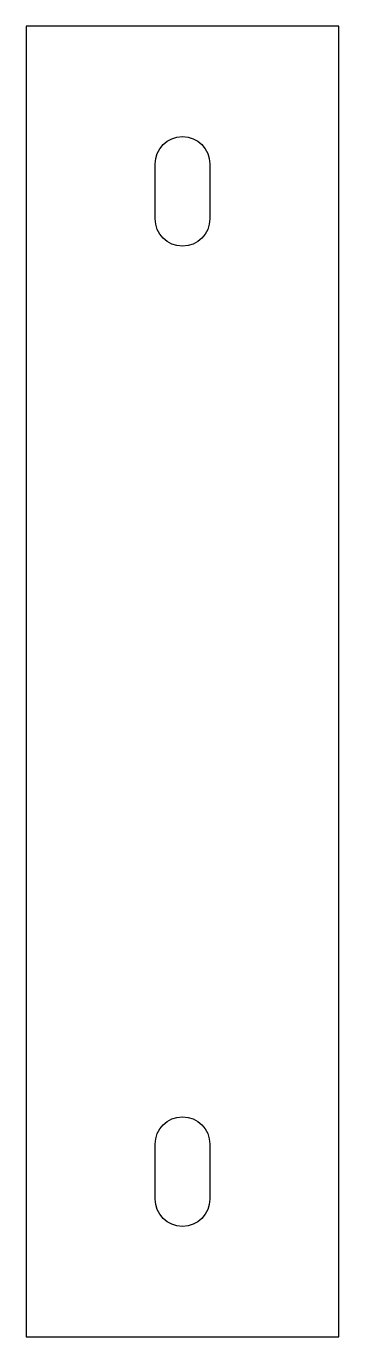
# Model space of a CAD drawing. Header units: millimetres. Extents: x 0 to 80, y 0 to 335.
import ezdxf

# ---------------------------------------------------------------- set-up
doc = ezdxf.new("R2010")
doc.units = ezdxf.units.MM
doc.layers.add('CUT_INNER', color=1, linetype='Continuous')
doc.layers.add('CUT_OUTER', color=7, linetype='Continuous')

msp = doc.modelspace()

# ---------------------------------------------------------------- linework, layer by layer
at = {"layer": 'CUT_INNER'}
for points in [[(33, 299.78, -1), (47, 299.78), (47, 285.78, -1), (33, 285.78)], [(47, 49.22), (47, 35.22, -1), (33, 35.22), (33, 49.22, -1)]]:
    msp.add_lwpolyline(points, format="xyb", close=True, dxfattribs=at)
at = {"layer": 'CUT_OUTER'}
msp.add_lwpolyline([(0, 335), (0, 0), (80, 0), (80, 335)], close=True, dxfattribs=at)

doc.saveas('drawing.dxf')
